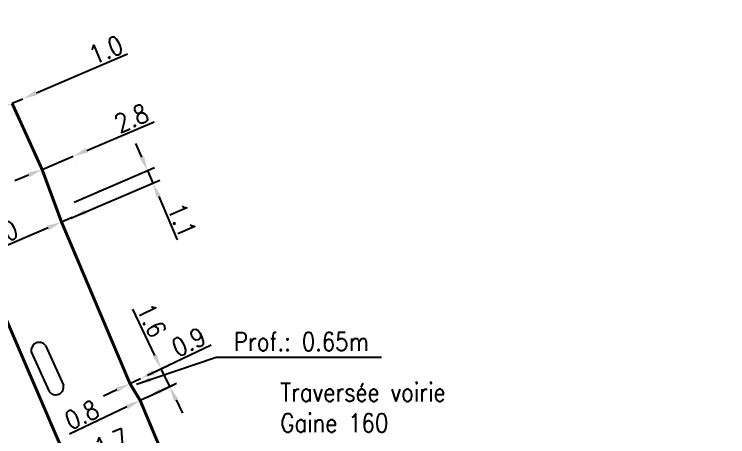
# Model space of a CAD drawing. Header units: millimetres. Extents: x 104988 to 105484, y 137061 to 138000.
# Drawn here: x 105171.4 to 105229.4, y 137576.1 to 137610.5 of the extents above; entities that cross this region are included whole.
import ezdxf

# ---------------------------------------------------------------- set-up
doc = ezdxf.new("R2010")
doc.units = ezdxf.units.MM
doc.header["$PDMODE"] = 34
doc.layers.get('DEFPOINTS').update_dxf_attribs({"linetype": 'CONTINUOUS'})
doc.layers.add('G_120', color=4, linetype='CONTINUOUS')
doc.styles.get("Standard").update_dxf_attribs({"font": 'romans.shx', "width": 0.85})
doc.linetypes.add('G_TYPB_PE', pattern='A,5,-0.3,["o",Standard,S=1.5,R=0,X=0,Y=-0.5],-1.65', length=6.95)
doc.dimstyles.get("Standard").update_dxf_attribs({"dimtxt": 1.5, "dimasz": 1.2, "dimexe": 0.625, "dimexo": 0.625, "dimgap": 0.25, "dimtad": 1, "dimdec": 1, "dimzin": 0, "dimdsep": 46, "dimtxsty": 'Standard', "dimcen": -0.5, "dimadec": 0, "dimazin": 0, "dimtfac": 1, "dimtdec": 1, "dimtmove": 0, "dimatfit": 3, "dimfxl": 0, "dimtolj": 1, "dimtzin": 0, "dimarcsym": 0})

# ---------------------------------------------------------------- blocks, each defined once
blk = doc.blocks.new('*D151')
at = {"layer": 'DEFPOINTS', "color": 0, "linetype": 'Continuous', "transparency": 16777216}
for p in [(105176.098, 137573.12), (105174.586, 137572.46), (105174.586, 137572.46)]:
    blk.add_point(p, dxfattribs=at)
at = {"layer": 'G_120', "color": 0, "linetype": 'Continuous', "lineweight": -2, "transparency": 16777216}
for p, q in [((105177.198, 137573.6), (105181.038, 137575.275)), ((105174.586, 137572.46), (105176.098, 137573.12)), ((105173.486, 137571.98), (105172.386, 137571.501))]:
    blk.add_line(p, q, dxfattribs=at)
at = {"layer": 'G_120', "color": 0, "linetype": 'Continuous', "transparency": 16777216}
for points in [[(105177.118, 137573.783), (105177.278, 137573.417), (105176.098, 137573.12)], [(105173.406, 137572.164), (105173.566, 137571.797), (105174.586, 137572.46)]]:
    blk.add_solid(points, dxfattribs=at)
at = {"layer": 'G_120', "color": 0, "linetype": 'Continuous', "transparency": 16777216, "insert": (105179.268, 137575.594), "char_height": 1.5, "attachment_point": 5, "rotation": 23.57272}
blk.add_mtext('\\A1;1.7', dxfattribs=at)
blk = doc.blocks.new('*D241')
at = {"layer": 'DEFPOINTS', "color": 0, "linetype": 'Continuous', "transparency": 16777216}
for p in [(105172.057, 137603.59), (105172.057, 137603.59), (105171.184, 137603.217)]:
    blk.add_point(p, dxfattribs=at)
at = {"layer": 'G_120', "color": 0, "linetype": 'Continuous', "lineweight": -2, "transparency": 16777216}
for p, q in [((105173.161, 137604.061), (105180.59, 137607.232)), ((105171.184, 137603.217), (105172.057, 137603.59)), ((105170.08, 137602.745), (105168.976, 137602.274))]:
    blk.add_line(p, q, dxfattribs=at)
at = {"layer": 'G_120', "color": 0, "linetype": 'Continuous', "transparency": 16777216}
for points in [[(105173.082, 137604.245), (105173.239, 137603.877), (105172.057, 137603.59)], [(105170.001, 137602.929), (105170.158, 137602.561), (105171.184, 137603.217)]]:
    blk.add_solid(points, dxfattribs=at)
at = {"layer": 'G_120', "color": 0, "linetype": 'Continuous', "transparency": 16777216, "insert": (105178.823, 137607.565), "char_height": 1.5, "attachment_point": 5, "rotation": 23.11942}
blk.add_mtext('\\A1;1.0', dxfattribs=at)
blk = doc.blocks.new('*D242')
at = {"layer": 'DEFPOINTS', "color": 0, "linetype": 'Continuous', "transparency": 16777216}
for p in [(105176.152, 137598.92), (105176.156, 137598.909), (105173.619, 137597.848)]:
    blk.add_point(p, dxfattribs=at)
at = {"layer": 'G_120', "color": 0, "linetype": 'Continuous', "lineweight": -2, "transparency": 16777216}
for p, q in [((105177.261, 137599.377), (105182.752, 137601.701)), ((105173.624, 137597.838), (105176.156, 137598.909)), ((105176.395, 137598.345), (105176.4, 137598.334)), ((105172.519, 137597.37), (105171.413, 137596.902)), ((105173.863, 137597.273), (105173.867, 137597.262))]:
    blk.add_line(p, q, dxfattribs=at)
at = {"layer": 'G_120', "color": 0, "linetype": 'Continuous', "transparency": 16777216}
for points in [[(105177.183, 137599.561), (105177.339, 137599.193), (105176.156, 137598.909)], [(105172.441, 137597.554), (105172.597, 137597.186), (105173.624, 137597.838)]]:
    blk.add_solid(points, dxfattribs=at)
at = {"layer": 'G_120', "color": 0, "linetype": 'Continuous', "transparency": 16777216, "insert": (105180.902, 137602.004), "char_height": 1.5, "attachment_point": 5, "rotation": 22.93798}
blk.add_mtext('\\A1;2.8', dxfattribs=at)
blk = doc.blocks.new('*D243')
at = {"layer": 'DEFPOINTS', "color": 0, "linetype": 'Continuous', "transparency": 16777216}
for p in [(105181.615, 137579.006), (105182.202, 137579.286), (105182.202, 137579.286)]:
    blk.add_point(p, dxfattribs=at)
at = {"layer": 'G_120', "color": 0, "linetype": 'Continuous', "lineweight": -2, "transparency": 16777216}
for p, q in [((105183.285, 137579.802), (105184.368, 137580.318)), ((105182.202, 137579.286), (105181.615, 137579.006)), ((105180.532, 137578.49), (105175.853, 137576.26))]:
    blk.add_line(p, q, dxfattribs=at)
at = {"layer": 'G_120', "color": 0, "linetype": 'Continuous', "transparency": 16777216}
for points in [[(105183.199, 137579.983), (105183.371, 137579.621), (105182.202, 137579.286)], [(105180.446, 137578.67), (105180.618, 137578.309), (105181.615, 137579.006)]]:
    blk.add_solid(points, dxfattribs=at)
at = {"layer": 'G_120', "color": 0, "linetype": 'Continuous', "transparency": 16777216, "insert": (105176.855, 137577.845), "char_height": 1.5, "attachment_point": 5, "rotation": 25.48333}
blk.add_mtext('\\A1;0.8', dxfattribs=at)
blk = doc.blocks.new('*D249')
at = {"layer": 'DEFPOINTS', "color": 0, "linetype": 'Continuous', "transparency": 16777216}
for p in [(105181.638, 137580.795), (105180.78, 137580.388), (105180.781, 137580.385)]:
    blk.add_point(p, dxfattribs=at)
at = {"layer": 'G_120', "color": 0, "linetype": 'Continuous', "lineweight": -2, "transparency": 16777216}
for p, q in [((105182.721, 137581.312), (105187.392, 137583.542)), ((105180.781, 137580.385), (105181.638, 137580.795)), ((105179.698, 137579.868), (105178.615, 137579.351)), ((105181.049, 137579.824), (105181.05, 137579.821))]:
    blk.add_line(p, q, dxfattribs=at)
at = {"layer": 'G_120', "color": 0, "linetype": 'Continuous', "transparency": 16777216}
for points in [[(105182.635, 137581.492), (105182.807, 137581.131), (105181.638, 137580.795)], [(105179.612, 137580.049), (105179.784, 137579.688), (105180.781, 137580.385)]]:
    blk.add_solid(points, dxfattribs=at)
at = {"layer": 'G_120', "color": 0, "linetype": 'Continuous', "transparency": 16777216, "insert": (105185.558, 137583.774), "char_height": 1.5, "attachment_point": 5, "rotation": 25.52456}
blk.add_mtext('\\A1;0.9', dxfattribs=at)
blk = doc.blocks.new('*D250')
at = {"layer": 'DEFPOINTS', "color": 0, "linetype": 'Continuous', "transparency": 16777216}
for p in [(105181.638, 137580.795), (105184.012, 137580.149), (105181.615, 137579.006)]:
    blk.add_point(p, dxfattribs=at)
at = {"layer": 'G_120', "color": 0, "linetype": 'Continuous', "lineweight": -2, "transparency": 16777216}
for p, q in [((105182.805, 137582.68), (105181.003, 137586.462)), ((105182.202, 137581.064), (105183.886, 137581.866)), ((105184.012, 137580.149), (105183.322, 137581.597)), ((105182.179, 137579.275), (105184.576, 137580.417)), ((105184.528, 137579.065), (105185.045, 137577.982))]:
    blk.add_line(p, q, dxfattribs=at)
at = {"layer": 'G_120', "color": 0, "linetype": 'Continuous', "transparency": 16777216}
for points in [[(105182.986, 137582.766), (105182.625, 137582.594), (105183.322, 137581.597)], [(105184.709, 137579.151), (105184.348, 137578.979), (105184.012, 137580.149)]]:
    blk.add_solid(points, dxfattribs=at)
at = {"layer": 'G_120', "color": 0, "linetype": 'Continuous', "transparency": 16777216, "insert": (105182.549, 137585.543), "char_height": 1.5, "attachment_point": 5, "rotation": 295.48333}
blk.add_mtext('\\A1;1.6', dxfattribs=at)
blk = doc.blocks.new('*D251')
at = {"layer": 'DEFPOINTS', "color": 0, "linetype": 'Continuous', "transparency": 16777216}
for p in [(105182.645, 137596.718), (105175.649, 137594.928), (105175.395, 137593.621)]:
    blk.add_point(p, dxfattribs=at)
at = {"layer": 'G_120', "color": 0, "linetype": 'Continuous', "lineweight": -2, "transparency": 16777216}
for p, q in [((105181.741, 137598.835), (105181.27, 137599.938)), ((105176.224, 137595.173), (105182.787, 137597.977)), ((105182.212, 137597.731), (105182.645, 137596.718)), ((105175.97, 137593.866), (105183.22, 137596.963)), ((105183.117, 137595.614), (105184.619, 137592.097))]:
    blk.add_line(p, q, dxfattribs=at)
at = {"layer": 'G_120', "color": 0, "linetype": 'Continuous', "transparency": 16777216}
for points in [[(105181.925, 137598.913), (105181.557, 137598.756), (105182.212, 137597.731)], [(105183.301, 137595.693), (105182.933, 137595.536), (105182.645, 137596.718)]]:
    blk.add_solid(points, dxfattribs=at)
at = {"layer": 'G_120', "color": 0, "linetype": 'Continuous', "transparency": 16777216, "insert": (105185.023, 137593.696), "char_height": 1.5, "attachment_point": 5, "rotation": 293.1279}
blk.add_mtext('\\A1;1.1', dxfattribs=at)
blk = doc.blocks.new('*D252')
at = {"layer": 'DEFPOINTS', "color": 0, "linetype": 'Continuous', "transparency": 16777216}
for p in [(105175.211, 137593.542), (105175.211, 137593.542), (105176.085, 137593.915)]:
    blk.add_point(p, dxfattribs=at)
at = {"layer": 'G_120', "color": 0, "linetype": 'Continuous', "lineweight": -2, "transparency": 16777216}
for p, q in [((105177.188, 137594.387), (105178.292, 137594.858)), ((105176.085, 137593.915), (105175.211, 137593.542)), ((105174.107, 137593.071), (105169.301, 137591.018))]:
    blk.add_line(p, q, dxfattribs=at)
at = {"layer": 'G_120', "color": 0, "linetype": 'Continuous', "transparency": 16777216}
for points in [[(105177.11, 137594.571), (105177.267, 137594.203), (105176.085, 137593.915)], [(105174.029, 137593.255), (105174.186, 137592.887), (105175.211, 137593.542)]]:
    blk.add_solid(points, dxfattribs=at)
at = {"layer": 'G_120', "color": 0, "linetype": 'Continuous', "transparency": 16777216, "insert": (105170.282, 137592.525), "char_height": 1.5, "attachment_point": 5, "rotation": 23.1279}
blk.add_mtext('\\A1;1.0', dxfattribs=at)

msp = doc.modelspace()

# ---------------------------------------------------------------- linework, layer by layer
at = {"layer": 'G_120', "linetype": 'Continuous'}
for p, q in [((105173.913, 137583.497), (105175.371, 137580.264)), ((105172.737, 137582.967), (105174.195, 137579.734))]:
    msp.add_line(p, q, dxfattribs=at)
at = {"layer": 'G_120', "linetype": 'G_TYPB_PE', "flags": 128}
msp.add_lwpolyline([(105229.316, 137445.035, 0.25, 0.25, 0), (105227.968, 137448.4, 0.25, 0.25, 0), (105221.83, 137462.794, 0.25, 0.25, 0), (105219.12, 137469.205, 0.25, 0.25, 0), (105216.152, 137476.686, 0.25, 0.25, 0), (105215.543, 137478.208, 0.25, 0.25, 0), (105214.504, 137480.839, 0.25, 0.25, 0), (105211.372, 137488.831, 0.25, 0.25, 0), (105210.593, 137490.71, 0.25, 0.25, 0), (105206.026, 137501.732, 0.25, 0.25, 0), (105202.768, 137509.26, 0.25, 0.25, 0), (105199.687, 137516.475, 0.25, 0.25, 0), (105196.671, 137523.35, 0.25, 0.25, 0), (105194.441, 137528.317, 0.25, 0.25, 0), (105190.553, 137537.659, 0.25, 0.25, 0), (105187.826, 137544.729, 0.25, 0.25, 0), (105183.862, 137554.039, 0.25, 0.25, 0), (105183.462, 137554.959, 0.25, 0.25, 0), (105181.682, 137559.158, 0.25, 0.25, 0.055267), (105180.7, 137560.426, 0.25, 0.25, -0.117097), (105178.702, 137563.5, 0.25, 0.25, 0), (105177.824, 137565.991, 0.25, 0.25, -0.180082), (105177.701, 137566.688, 0.25, 0.25, 0), (105178.014, 137568.193, 0.25, 0.25, 0.099562), (105178.018, 137568.774, 0.25, 0.25, 0.04151), (105177.951, 137569.008, 0.25, 0.25, 0), (105176.098, 137573.12, 0.25, 0.25, 0), (105174.784, 137576.124, 0.25, 0.25, 0), (105167.198, 137593.796, 0.25, 0.25, 0), (105162.248, 137606.121, 0.25, 0.25, 0), (105158.65, 137614.424, 0.25, 0.25, 0), (105154.766, 137623.451, 0.25, 0.25, 0), (105151.164, 137631.644, 0.25, 0.25, 0), (105149.562, 137636.092, 0.25, 0.25, 0), (105147.436, 137641.156, 0.25, 0.25, 0), (105144.083, 137649.235, 0.25, 0.25, 0), (105140.662, 137657.26, 0.25, 0.25, 0), (105137.316, 137665.264, 0.25, 0.25, 0), (105135.884, 137668.569, 0.25, 0.25, 0), (105130.79, 137680.708, 0.25, 0.25, 0), (105128.774, 137685.15, 0, 0, 0)], format="xyseb", dxfattribs=at)
at = {"layer": 'G_120', "linetype": 'G_TYPB_PE', "const_width": 0.25, "flags": 128}
for points in [[(105171.184, 137603.217), (105173.619, 137597.848), (105175.211, 137593.542), (105180.78, 137580.388)], [(105180.781, 137580.385), (105181.615, 137579.006), (105181.615, 137579.006), (105186.161, 137568.15), (105187.644, 137564.714), (105188.744, 137562.251), (105189.759, 137559.659), (105192.275, 137553.845), (105194.551, 137548.615), (105194.876, 137547.884), (105196.942, 137543.002), (105198.739, 137538.731), (105200.387, 137535.924), (105201.605, 137534.431), (105202.248, 137532.758)]]:
    msp.add_lwpolyline(points, dxfattribs=at)
at = {"layer": 'G_120', "linetype": 'Continuous'}
for centre, radius, start, end in [((105173.395, 137583.077), 0.667, 39.05377, 189.48864), ((105174.717, 137580.146), 0.665, 218.36424, 10.17818)]:
    msp.add_arc(centre, radius, start, end, dxfattribs=at)

# ---------------------------------------------------------------- texts
at = {"layer": 'G_120', "linetype": 'Continuous', "char_height": 1.5}
for s, insert, attachment_point in [('\\A1;Prof.: 0.65m', (105189.239, 137584.557), 1), ('\\A1;Traversée voirie\\PGaine 160', (105193.019, 137576.429), 7)]:
    msp.add_mtext(s, dxfattribs=dict(at, insert=insert, attachment_point=attachment_point))

# ---------------------------------------------------------------- dimensions: what is measured, and where the dimension line sits
at = {"layer": 'G_120', "linetype": 'Continuous'}
for base, p1, p2, angle, picture, middle, dimtype in [((105172.057, 137603.59), (105171.184, 137603.217), (105172.057, 137603.59), 203.11942, '*D241', (105179.215, 137606.646), 160), ((105176.1563, 137598.9093), (105173.6192, 137597.8483), (105176.1517, 137598.9201), 202.93798, '*D242', (105181.2922, 137601.0828), 160), ((105182.645, 137596.718), (105175.649, 137594.928), (105175.395, 137593.621), 113.1279, '*D251', (105184.104, 137593.304), 160), ((105175.211, 137593.542), (105176.085, 137593.915), (105175.211, 137593.542), 23.1279, '*D252', (105170.675, 137591.605), 160), ((105184.012, 137580.149), (105181.638, 137580.795), (105181.615, 137579.006), 295.48333, '*D250', (105181.646, 137585.113), 160), ((105180.781, 137580.385), (105181.638, 137580.795), (105180.78, 137580.388), 25.52456, '*D249', (105185.988, 137582.872), 160), ((105174.5857, 137572.4603), (105176.098, 137573.1202), (105174.5857, 137572.4603), 203.57272, '*D151', (105179.6677, 137574.6777), 161)]:
    dim = msp.add_linear_dim(base=base, p1=p1, p2=p2, angle=angle, dimstyle='Standard', dxfattribs=at)
    dim.commit()
    dim.dimension.update_dxf_attribs({"geometry": picture, "text_midpoint": middle, "dimtype": dimtype})
dim = msp.add_linear_dim(base=(105182.202, 137579.286), p1=(105181.615, 137579.006), p2=(105182.202, 137579.286), angle=205.48333, text='0.8', dimstyle='Standard', dxfattribs=at)
dim.commit()
dim.dimension.update_dxf_attribs({"geometry": '*D243', "text_midpoint": (105177.285, 137576.942), "dimtype": 160})

# ---------------------------------------------------------------- leaders
at = {"layer": 'G_120', "linetype": 'Continuous', "annotation_type": 0, "has_hookline": 1, "hookline_direction": 0, "text_width": 12.021}
msp.add_leader([(105181.314, 137580.346), (105187.789, 137582.538), (105188.989, 137582.538)], dimstyle='Standard', override={"dimgap": 0.25, "dimtad": 1}, dxfattribs=at)

doc.saveas('drawing.dxf')
